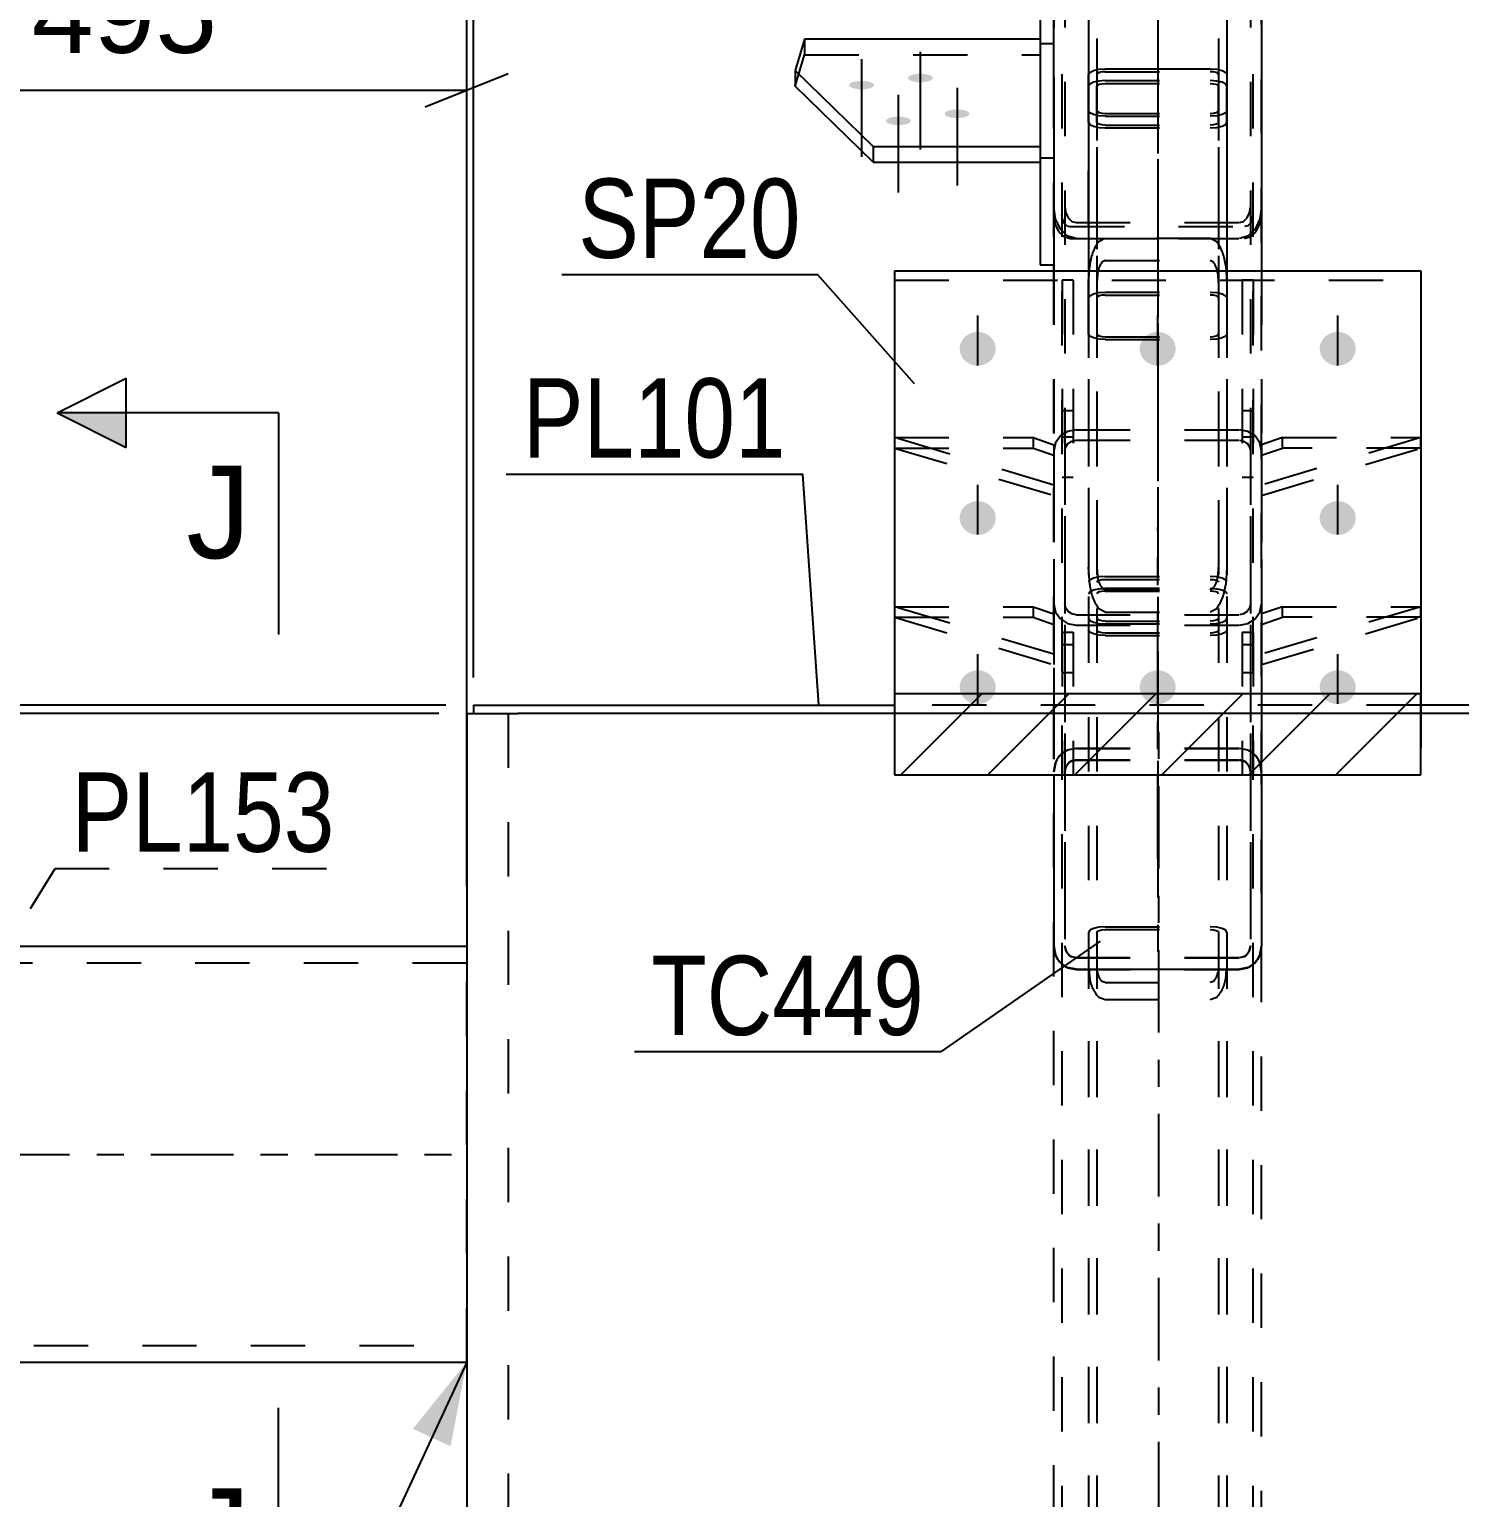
# Model space of a CAD drawing. Header units: millimetres. Extents: x -178 to 663, y -245 to 349.
# Drawn here: x -40.8 to 10.9, y 200.6 to 253.6 of the extents above; entities that cross this region are included whole.
import ezdxf

# ---------------------------------------------------------------- set-up
doc = ezdxf.new("R2010")
doc.units = ezdxf.units.MM
doc.linetypes.add('DXK_LINE_DOT2', pattern=[3.9198, 1.9599, -1.9599])
doc.linetypes.add('DXK_LINE_DOT3', pattern=[5.9187, 2.979, -0.9799, 0.9799, -0.9799])
doc.styles.add('Arial', font='ARIAL.TTF', dxfattribs={"height": 0.2})
doc.styles.add('Arial Narrow', font='ARIALN.TTF', dxfattribs={"height": 0.2})

# ---------------------------------------------------------------- blocks, each defined once
blk = doc.blocks.new('Part-247105013-3396 - 3389')
at = {"color": 2, "linetype": 'Continuous'}
for p, q in [((-25, 220.502), (-83.75, 220.502)), ((-83.75, 205.502), (-25, 205.502))]:
    blk.add_line(p, q, dxfattribs=at)
at = {"color": 7, "linetype": 'DXK_LINE_DOT2'}
for p, q in [((-25, 205.502), (-25, 220.502)), ((-25, 219.902), (-83.75, 219.902)), ((-83.75, 206.102), (-25, 206.102))]:
    blk.add_line(p, q, dxfattribs=at)
at = {"color": 7, "linetype": 'DXK_LINE_DOT3'}
blk.add_line((-83.75, 213.002), (-25, 213.002), dxfattribs=at)
blk = doc.blocks.new('Part-247105013-3465 - 3389')
at = {"color": 7, "linetype": 'DXK_LINE_DOT2'}
for p, q in [((-2.176, 245.959), (-1.978, 246.066)), ((-1.978, 246.066), (1.885, 246.066)), ((-1.978, 246.066), (-1.947, 246.063)), ((1.853, 246.063), (-1.947, 246.063)), ((1.885, 246.066), (1.853, 246.063)), ((1.885, 246.066), (2.083, 245.959)), ((-2.547, 244.462), (-2.501, 245.082)), ((-1.947, 245.272), (-2.061, 245.211)), ((-1.947, 245.272), (1.853, 245.272)), ((1.968, 245.211), (1.853, 245.272)), ((2.408, 245.082), (2.453, 244.462)), ((-2.547, 244.462), (-2.547, 61.377)), ((-2.224, 244.772), (-2.247, 244.462)), ((-2.247, 244.462), (-2.247, 61.377)), ((2.153, 244.462), (2.131, 244.772)), ((2.153, 244.462), (2.153, 61.377)), ((2.453, 244.462), (2.453, 61.377)), ((-2.501, 233.577), (-2.547, 234.197)), ((-2.247, 234.197), (-2.224, 233.887)), ((2.131, 233.887), (2.153, 234.197)), ((2.453, 234.197), (2.408, 233.577)), ((-2.061, 233.448), (-1.947, 233.386)), ((-1.947, 233.386), (1.853, 233.386)), ((1.853, 233.386), (1.968, 233.448)), ((-1.947, 232.576), (-2.176, 232.699)), ((2.083, 232.699), (1.853, 232.576)), ((-1.947, 232.576), (1.853, 232.576))]:
    blk.add_line(p, q, dxfattribs=at)
for centre, radius, start, end in [((-0.712, 244.919), 1.796, 144.5922, 174.7804), ((0.619, 244.919), 1.796, 5.2196, 35.4078), ((-1.329, 244.69), 0.898, 144.5922, 174.7804), ((1.236, 244.69), 0.898, 5.2196, 35.4078), ((-1.329, 233.968), 0.898, 185.2196, 215.4078), ((1.236, 233.968), 0.898, 324.5922, 354.7804), ((-0.712, 233.74), 1.796, 185.2196, 215.4078), ((0.619, 233.74), 1.796, 324.5922, 354.7804)]:
    blk.add_arc(centre, radius, start, end, dxfattribs=at)
blk = doc.blocks.new('Part-247105013-15367 - 3389')
at = {"color": 2, "linetype": 'Continuous'}
for p, q in [((-2.547, 251.984), (-2.501, 252.062)), ((-2.547, 251.984), (-2.547, 244.902)), ((-2.501, 252.062), (-2.371, 252.129)), ((-2.371, 252.129), (-2.176, 252.173)), ((-2.176, 252.173), (-1.947, 252.189)), ((-1.947, 252.189), (1.853, 252.189)), ((1.853, 252.189), (2.083, 252.173)), ((2.083, 252.173), (2.278, 252.129)), ((2.278, 252.129), (2.408, 252.062)), ((2.408, 252.062), (2.453, 251.984)), ((2.453, 251.984), (2.453, 244.902))]:
    blk.add_line(p, q, dxfattribs=at)
at = {"color": 7, "linetype": 'DXK_LINE_DOT2'}
for p, q in [((-2.224, 252.023), (-2.247, 251.984)), ((-2.247, 251.984), (-2.247, 232.356)), ((-2.159, 252.056), (-2.224, 252.023)), ((-2.061, 252.078), (-2.159, 252.056)), ((-1.947, 252.086), (-2.061, 252.078)), ((-1.947, 252.086), (1.853, 252.086)), ((1.968, 252.078), (1.853, 252.086)), ((2.066, 252.056), (1.968, 252.078)), ((2.131, 252.023), (2.066, 252.056)), ((2.153, 251.984), (2.131, 252.023)), ((2.153, 251.984), (2.153, 232.356)), ((-2.501, 250.605), (-2.547, 250.684)), ((-2.371, 250.539), (-2.501, 250.605)), ((-2.176, 250.494), (-2.371, 250.539)), ((-2.247, 250.684), (-2.224, 250.645)), ((-2.224, 250.645), (-2.159, 250.611)), ((-1.947, 250.479), (-2.176, 250.494)), ((-2.159, 250.611), (-2.061, 250.589)), ((-2.061, 250.589), (-1.947, 250.581)), ((-1.947, 250.581), (1.853, 250.581)), ((-1.947, 250.479), (1.853, 250.479)), ((1.853, 250.581), (1.968, 250.589)), ((2.083, 250.494), (1.853, 250.479)), ((1.968, 250.589), (2.066, 250.611)), ((2.066, 250.611), (2.083, 250.62)), ((2.083, 250.62), (2.131, 250.645)), ((2.278, 250.539), (2.083, 250.494)), ((2.131, 250.645), (2.153, 250.684)), ((2.408, 250.605), (2.278, 250.539)), ((2.453, 250.684), (2.408, 250.605)), ((-2.547, 244.902), (-2.547, 232.356)), ((2.453, 244.902), (2.453, 232.356)), ((-2.371, 233.801), (-2.501, 233.734)), ((-2.176, 233.845), (-2.371, 233.801)), ((-1.947, 233.861), (-2.176, 233.845)), ((-2.159, 233.728), (-2.061, 233.751)), ((-2.061, 233.751), (-1.947, 233.758)), ((-1.947, 233.861), (1.853, 233.861)), ((-1.947, 233.758), (1.853, 233.758)), ((2.083, 233.845), (1.853, 233.861)), ((1.853, 233.758), (1.968, 233.751)), ((1.968, 233.751), (2.066, 233.728)), ((2.278, 233.801), (2.083, 233.845)), ((2.408, 233.734), (2.278, 233.801)), ((-2.501, 233.734), (-2.547, 233.656)), ((-2.247, 233.656), (-2.224, 233.695)), ((-2.224, 233.695), (-2.159, 233.728)), ((2.066, 233.728), (2.131, 233.695)), ((2.131, 233.695), (2.153, 233.656)), ((2.453, 233.656), (2.408, 233.734)), ((-2.547, 232.356), (-2.501, 232.278)), ((-2.501, 232.278), (-2.371, 232.211)), ((-2.371, 232.211), (-2.176, 232.167)), ((-2.224, 232.317), (-2.247, 232.356)), ((-2.159, 232.284), (-2.224, 232.317)), ((-2.176, 232.167), (-1.947, 232.151)), ((-2.061, 232.261), (-2.159, 232.284)), ((-1.947, 232.254), (-2.061, 232.261)), ((-1.947, 232.254), (1.853, 232.254)), ((1.968, 232.261), (1.853, 232.254)), ((1.853, 232.151), (2.083, 232.167)), ((2.066, 232.284), (1.968, 232.261)), ((2.131, 232.317), (2.066, 232.284)), ((2.083, 232.167), (2.278, 232.211)), ((2.153, 232.356), (2.131, 232.317)), ((2.278, 232.211), (2.408, 232.278)), ((2.408, 232.278), (2.453, 232.356)), ((-1.947, 232.151), (1.853, 232.151))]:
    blk.add_line(p, q, dxfattribs=at)
blk = doc.blocks.new('Part-247105013-3468 - 3389')
at = {"color": 2, "linetype": 'Continuous'}
for p, q in [((-3.562, 256.442), (-3.303, 256.69)), ((-3.303, 256.69), (-2.997, 256.777)), ((-2.997, 256.777), (-2.547, 256.777)), ((2.903, 256.777), (2.453, 256.777)), ((2.903, 256.777), (3.21, 256.69)), ((3.21, 256.69), (3.469, 256.442)), ((-3.797, 255.635), (-3.736, 256.072)), ((-3.736, 256.072), (-3.562, 256.442)), ((3.469, 256.442), (3.643, 256.072)), ((3.643, 256.072), (3.703, 255.635)), ((3.703, 255.635), (3.703, 244.902)), ((-3.797, 251.871), (-3.797, 244.902))]:
    blk.add_line(p, q, dxfattribs=at)
at = {"color": 7, "linetype": 'DXK_LINE_DOT2'}
for p, q in [((2.453, 256.777), (-2.547, 256.777)), ((-3.279, 256.039), (-3.366, 255.853)), ((-3.15, 256.162), (-3.279, 256.039)), ((-2.997, 256.206), (-3.15, 256.162)), ((-2.997, 256.206), (2.903, 256.206)), ((3.056, 256.162), (2.903, 256.206)), ((3.186, 256.039), (3.056, 256.162)), ((3.273, 255.853), (3.186, 256.039)), ((-3.797, 255.635), (-3.797, 251.871)), ((-3.366, 255.853), (-3.397, 255.635)), ((-3.397, 255.635), (-3.397, 220.525)), ((3.303, 255.635), (3.273, 255.853)), ((3.303, 255.635), (3.303, 220.525)), ((-3.736, 246.771), (-3.797, 247.209)), ((-3.397, 247.209), (-3.366, 246.99)), ((3.273, 246.99), (3.303, 247.209)), ((3.703, 247.209), (3.643, 246.771)), ((-3.562, 246.401), (-3.736, 246.771)), ((-3.366, 246.99), (-3.279, 246.805)), ((-3.279, 246.805), (-3.15, 246.681)), ((-3.15, 246.681), (-2.997, 246.637)), ((-2.997, 246.637), (2.903, 246.637)), ((2.903, 246.637), (3.056, 246.681)), ((3.056, 246.681), (3.186, 246.805)), ((3.186, 246.805), (3.273, 246.99)), ((3.643, 246.771), (3.469, 246.401)), ((-3.303, 246.153), (-3.562, 246.401)), ((-2.997, 246.066), (-3.303, 246.153)), ((-2.997, 246.066), (2.903, 246.066)), ((3.21, 246.153), (2.903, 246.066)), ((3.469, 246.401), (3.21, 246.153)), ((-3.797, 244.902), (-3.797, 220.525)), ((3.703, 244.902), (3.703, 220.525)), ((-2.997, 227.655), (-3.303, 227.59)), ((-2.997, 227.655), (2.903, 227.655)), ((3.21, 227.59), (2.903, 227.655)), ((-3.736, 227.129), (-3.797, 226.803)), ((-3.397, 226.803), (-3.366, 226.966)), ((-3.15, 227.197), (-2.997, 227.229)), ((-2.997, 227.229), (2.903, 227.229)), ((2.903, 227.229), (3.056, 227.197)), ((3.273, 226.966), (3.303, 226.803)), ((3.703, 226.803), (3.643, 227.129)), ((-3.797, 220.525), (-3.736, 220.199)), ((-3.366, 220.362), (-3.397, 220.525)), ((3.303, 220.525), (3.273, 220.362)), ((3.643, 220.199), (3.703, 220.525)), ((-2.997, 220.099), (-3.15, 220.131)), ((-2.997, 220.099), (2.903, 220.099)), ((3.056, 220.131), (2.903, 220.099)), ((-3.303, 219.738), (-2.997, 219.673)), ((-2.997, 219.673), (2.903, 219.673)), ((2.903, 219.673), (3.21, 219.738))]:
    blk.add_line(p, q, dxfattribs=at)
at = {"color": 7, "linetype": 'DXK_LINE_DOT3'}
blk.add_line((-0.047, 254.842), (-0.047, 220.244), dxfattribs=at)
at = {"color": 7, "linetype": 'DXK_LINE_DOT2'}
for centre, radius, start, end in [((-2.962, 226.836), 0.827, 114.3199, 159.2416), ((2.869, 226.836), 0.827, 20.7584, 65.6801), ((-2.979, 226.82), 0.414, 114.3199, 159.2416), ((2.886, 226.82), 0.414, 20.7584, 65.6801), ((-2.962, 220.492), 0.827, 200.7584, 245.6801), ((-2.979, 220.508), 0.414, 200.7584, 245.6801), ((2.886, 220.508), 0.414, 294.3199, 339.2416), ((2.869, 220.492), 0.827, 294.3199, 339.2416)]:
    blk.add_arc(centre, radius, start, end, dxfattribs=at)
blk = doc.blocks.new('Part-247105013-3473 - 3389')
at = {"color": 7, "linetype": 'DXK_LINE_DOT2'}
for p, q in [((-3.303, 239.099), (-3.562, 238.936)), ((-2.997, 239.157), (-3.303, 239.099)), ((-2.997, 239.157), (2.903, 239.157)), ((3.21, 239.099), (2.903, 239.157)), ((3.469, 238.936), (3.21, 239.099)), ((-3.736, 238.693), (-3.797, 238.405)), ((-3.562, 238.936), (-3.736, 238.693)), ((-3.397, 238.405), (-3.366, 238.549)), ((-3.366, 238.549), (-3.279, 238.671)), ((-3.279, 238.671), (-3.15, 238.752)), ((-3.15, 238.752), (-2.997, 238.781)), ((-2.997, 238.781), (2.903, 238.781)), ((2.903, 238.781), (3.056, 238.752)), ((3.056, 238.752), (3.186, 238.671)), ((3.186, 238.671), (3.273, 238.549)), ((3.273, 238.549), (3.303, 238.405)), ((3.643, 238.693), (3.469, 238.936)), ((3.703, 238.405), (3.643, 238.693)), ((-3.797, 238.405), (-3.797, 226.706)), ((-3.397, 238.405), (-3.397, 220.536)), ((3.303, 238.405), (3.303, 220.536)), ((3.703, 238.405), (3.703, 226.706)), ((-3.797, 232.861), (-3.736, 232.573)), ((-3.366, 232.717), (-3.397, 232.861)), ((-3.279, 232.595), (-3.366, 232.717)), ((3.273, 232.717), (3.186, 232.595)), ((3.303, 232.861), (3.273, 232.717)), ((3.643, 232.573), (3.703, 232.861)), ((-3.736, 232.573), (-3.562, 232.329)), ((-3.562, 232.329), (-3.303, 232.166)), ((-3.303, 232.166), (-2.997, 232.109)), ((-3.15, 232.513), (-3.279, 232.595)), ((-2.997, 232.485), (-3.15, 232.513)), ((-2.997, 232.485), (2.903, 232.485)), ((3.056, 232.513), (2.903, 232.485)), ((2.903, 232.109), (3.21, 232.166)), ((3.186, 232.595), (3.056, 232.513)), ((3.21, 232.166), (3.469, 232.329)), ((3.469, 232.329), (3.643, 232.573)), ((-2.997, 232.109), (2.903, 232.109)), ((-3.303, 227.601), (-2.997, 227.666)), ((-2.997, 227.666), (2.903, 227.666)), ((2.903, 227.666), (3.21, 227.601)), ((-3.797, 226.815), (-3.736, 227.141)), ((-3.366, 226.978), (-3.397, 226.815)), ((-2.997, 227.24), (-3.15, 227.208)), ((-2.997, 227.24), (2.903, 227.24)), ((3.056, 227.208), (2.903, 227.24)), ((3.303, 226.815), (3.273, 226.978)), ((3.643, 227.141), (3.703, 226.815)), ((-3.397, 220.536), (-3.366, 220.373)), ((3.273, 220.373), (3.303, 220.536)), ((-3.15, 220.143), (-2.997, 220.11)), ((-2.997, 220.11), (2.903, 220.11)), ((2.903, 220.11), (3.056, 220.143))]:
    blk.add_line(p, q, dxfattribs=at)
at = {"color": 7, "linetype": 'DXK_LINE_DOT3'}
blk.add_line((-0.047, 223.675), (-0.047, 235.633), dxfattribs=at)
at = {"color": 2, "linetype": 'Continuous'}
for p, q in [((-3.797, 226.706), (-3.797, 220.536)), ((3.703, 226.706), (3.703, 220.536)), ((-3.736, 220.21), (-3.797, 220.536)), ((3.703, 220.536), (3.643, 220.21)), ((-2.997, 219.685), (-3.303, 219.75)), ((-2.997, 219.685), (2.903, 219.685)), ((3.21, 219.75), (2.903, 219.685))]:
    blk.add_line(p, q, dxfattribs=at)
at = {"color": 7, "linetype": 'DXK_LINE_DOT2'}
for centre, radius, start, end in [((-2.962, 226.847), 0.827, 114.32, 159.2417), ((2.869, 226.847), 0.827, 20.7583, 65.68), ((-2.979, 226.831), 0.414, 114.32, 159.2417), ((2.886, 226.831), 0.414, 20.7583, 65.68), ((-2.979, 220.52), 0.414, 200.7583, 245.68), ((2.886, 220.52), 0.414, 294.32, 339.2417)]:
    blk.add_arc(centre, radius, start, end, dxfattribs=at)
at = {"color": 2, "linetype": 'Continuous'}
for centre, start, end in [((-2.962, 220.504), 200.7583, 245.68), ((2.869, 220.504), 294.32, 339.2417)]:
    blk.add_arc(centre, 0.827, start, end, dxfattribs=at)
blk = doc.blocks.new('Part-247105013-3585 - 3389')
at = {"color": 7, "linetype": 'DXK_LINE_DOT2'}
for p, q in [((-3.811, 255.92), (-3.811, 245.111)), ((-3.511, 255.92), (-3.511, 82.939)), ((3.389, 255.92), (3.389, 82.939)), ((3.689, 255.736), (3.689, 82.939)), ((-3.811, 246.923), (-3.765, 246.595)), ((-3.765, 246.595), (-3.635, 246.317)), ((-3.488, 246.759), (-3.511, 246.923)), ((-3.423, 246.62), (-3.488, 246.759)), ((-3.326, 246.527), (-3.423, 246.62)), ((-3.326, 246.527), (-3.279, 246.514)), ((-3.279, 246.514), (-3.211, 246.495)), ((-3.211, 246.495), (3.089, 246.495)), ((3.204, 246.527), (3.089, 246.495)), ((3.301, 246.62), (3.204, 246.527)), ((3.366, 246.759), (3.301, 246.62)), ((3.389, 246.923), (3.366, 246.759)), ((3.514, 246.317), (3.644, 246.595)), ((3.644, 246.595), (3.689, 246.923)), ((-3.635, 246.317), (-3.44, 246.131)), ((-3.44, 246.131), (-3.211, 246.066)), ((-3.211, 246.066), (3.089, 246.066)), ((3.089, 246.066), (3.319, 246.131)), ((3.319, 246.131), (3.514, 246.317)), ((-3.811, 244.902), (-3.811, 82.939))]:
    blk.add_line(p, q, dxfattribs=at)
at = {"color": 2, "linetype": 'Continuous'}
blk.add_line((-3.811, 245.111), (-3.811, 244.902), dxfattribs=at)
blk = doc.blocks.new('Part-247105013-3651 - 3389')
at = {"color": 7, "linetype": 'DXK_LINE_DOT2'}
for p, q in [((-3.496, 231.852), (-3.496, 226.706)), ((-3.496, 231.852), (-3.096, 231.852)), ((-3.096, 231.852), (-3.096, 226.706)), ((-3.496, 231.404), (-3.096, 231.404)), ((-3.496, 230.399), (-3.096, 230.399))]:
    blk.add_line(p, q, dxfattribs=at)
at = {"color": 2, "linetype": 'Continuous'}
blk.add_line((-3.496, 226.706), (-3.096, 226.706), dxfattribs=at)
blk = doc.blocks.new('Part-247105013-3539 - 3389')
at = {"color": 2, "linetype": 'Continuous'}
for p, q in [((-24.75, 229.216), (-9.547, 229.216)), ((-24.75, 229.216), (-24.75, 228.916)), ((24.75, 229.216), (9.453, 229.216)), ((24.75, 229.216), (24.75, 228.916)), ((-24.75, 228.916), (-23.18, 228.916)), ((24.75, 228.916), (23.18, 228.916))]:
    blk.add_line(p, q, dxfattribs=at)
at = {"color": 7, "linetype": 'DXK_LINE_DOT2'}
for p, q in [((9.453, 229.216), (-9.547, 229.216)), ((23.18, 228.916), (-23.18, 228.916))]:
    blk.add_line(p, q, dxfattribs=at)
blk = doc.blocks.new('Part-247105013-3544 - 3389')
at = {"linetype": 'Continuous'}
h = blk.add_hatch(dxfattribs=at)
h.set_pattern_fill('', scale=0.7, style=0, pattern_type=0)
h.set_pattern_definition([(45, (-9.5466, 229.6296), (-1.57154, 1.57154), [])])
h.paths.add_polyline_path([(9.453, 229.63), (-9.547, 229.63), (-9.547, 226.706), (9.453, 226.706)])
at = {"color": 2, "linetype": 'Continuous'}
for p, q in [((-9.547, 244.902), (9.453, 244.902)), ((-9.547, 244.902), (-9.547, 229.63)), ((9.453, 244.902), (9.453, 229.63)), ((9.453, 229.63), (-9.547, 229.63)), ((-9.547, 229.63), (-9.547, 226.706)), ((9.453, 226.706), (9.453, 229.63)), ((-9.547, 226.706), (9.453, 226.706))]:
    blk.add_line(p, q, dxfattribs=at)
at = {"color": 7, "linetype": 'DXK_LINE_DOT2'}
for p, q in [((-9.547, 244.56), (9.453, 244.56)), ((-9.547, 229.63), (-9.547, 226.706)), ((9.453, 229.63), (9.453, 226.706))]:
    blk.add_line(p, q, dxfattribs=at)
blk = doc.blocks.new('Part-247105013-3546 - 3389')
at = {"color": 7, "linetype": 'DXK_LINE_DOT2'}
for p, q in [((-2.501, 221.094), (-2.547, 221.014)), ((-2.371, 221.161), (-2.501, 221.094)), ((-2.176, 221.206), (-2.371, 221.161)), ((-2.247, 221.014), (-2.224, 221.054)), ((-2.224, 221.054), (-2.159, 221.088)), ((-1.947, 221.222), (-2.176, 221.206)), ((-2.159, 221.088), (-2.061, 221.11)), ((-2.061, 221.11), (-1.947, 221.118)), ((-1.947, 221.222), (1.853, 221.222)), ((-1.947, 221.118), (1.853, 221.118)), ((2.083, 221.206), (1.853, 221.222)), ((1.853, 221.118), (1.968, 221.11)), ((1.968, 221.11), (2.066, 221.088)), ((2.066, 221.088), (2.131, 221.054)), ((2.278, 221.161), (2.083, 221.206)), ((2.131, 221.054), (2.153, 221.014)), ((2.408, 221.094), (2.278, 221.161)), ((2.453, 221.014), (2.408, 221.094)), ((-2.547, 221.014), (-2.547, 155.168)), ((-2.247, 221.014), (-2.247, 155.168)), ((2.153, 221.014), (2.153, 155.168)), ((2.453, 221.014), (2.453, 155.168)), ((-2.547, 219.697), (-2.533, 219.673)), ((-2.533, 219.673), (-2.233, 219.673)), ((-2.533, 219.673), (-2.501, 219.345)), ((-2.233, 219.673), (-2.247, 219.697)), ((-2.224, 219.58), (-2.233, 219.673)), ((2.14, 219.673), (2.131, 219.58)), ((2.153, 219.697), (2.14, 219.673)), ((2.14, 219.673), (2.44, 219.673)), ((2.408, 219.345), (2.44, 219.673)), ((2.44, 219.673), (2.453, 219.697)), ((-1.947, 219.201), (-2.061, 219.248)), ((-1.947, 219.201), (1.853, 219.201)), ((1.968, 219.248), (1.853, 219.201)), ((-2.176, 218.682), (-1.947, 218.588)), ((-1.947, 218.588), (1.853, 218.588)), ((1.853, 218.588), (2.083, 218.682))]:
    blk.add_line(p, q, dxfattribs=at)
for centre, radius, start, end in [((-1.636, 219.662), 0.594, 187.9666, 224.1946), ((1.542, 219.662), 0.594, 315.8054, 352.0334), ((-1.325, 219.51), 1.188, 187.9666, 224.1946), ((1.231, 219.51), 1.188, 315.8054, 352.0334)]:
    blk.add_arc(centre, radius, start, end, dxfattribs=at)
blk = doc.blocks.new('Part-247105013-3653 - 3389')
at = {"color": 7, "linetype": 'DXK_LINE_DOT2'}
for p, q in [((-3.496, 244.56), (-3.496, 237.447)), ((-3.096, 244.56), (-3.496, 244.56)), ((-3.096, 244.56), (-3.096, 237.447)), ((-3.496, 239.861), (-3.096, 239.861)), ((-3.496, 238.9), (-3.096, 238.9)), ((-3.496, 237.447), (-3.096, 237.447))]:
    blk.add_line(p, q, dxfattribs=at)
blk = doc.blocks.new('Part-247105013-3576 - 3389')
at = {"color": 7, "linetype": 'DXK_LINE_DOT2'}
for p, q in [((4.454, 238.875), (3.704, 238.618)), ((9.454, 238.875), (3.704, 237.165)), ((3.704, 238.618), (3.704, 236.789)), ((4.454, 238.499), (4.454, 238.875)), ((4.454, 238.875), (9.454, 238.875)), ((9.454, 238.499), (9.454, 238.875)), ((3.704, 238.242), (4.454, 238.499)), ((3.704, 236.789), (9.454, 238.499)), ((9.454, 238.499), (4.454, 238.499))]:
    blk.add_line(p, q, dxfattribs=at)
blk = doc.blocks.new('Part-247105013-3577 - 3389')
at = {"color": 7, "linetype": 'DXK_LINE_DOT2'}
for p, q in [((4.454, 232.767), (3.704, 232.51)), ((9.454, 232.767), (3.704, 231.057)), ((4.454, 232.391), (4.454, 232.767)), ((4.454, 232.767), (9.454, 232.767)), ((9.454, 232.391), (9.454, 232.767)), ((3.704, 232.51), (3.704, 230.681)), ((3.704, 232.134), (4.454, 232.391)), ((3.704, 230.681), (9.454, 232.391)), ((9.454, 232.391), (4.454, 232.391))]:
    blk.add_line(p, q, dxfattribs=at)
blk = doc.blocks.new('Part-247105013-3578 - 3389')
at = {"color": 7, "linetype": 'DXK_LINE_DOT2'}
for p, q in [((-3.796, 237.165), (-9.546, 238.875)), ((-9.546, 238.875), (-4.546, 238.875)), ((-9.546, 238.875), (-9.546, 238.499)), ((-4.546, 238.875), (-3.796, 238.618)), ((-4.546, 238.875), (-4.546, 238.499)), ((-3.796, 238.618), (-3.796, 236.789)), ((-9.546, 238.499), (-3.796, 236.789)), ((-9.546, 238.499), (-4.546, 238.499)), ((-4.546, 238.499), (-3.796, 238.242))]:
    blk.add_line(p, q, dxfattribs=at)
blk = doc.blocks.new('Part-247105013-3579 - 3389')
at = {"color": 7, "linetype": 'DXK_LINE_DOT2'}
for p, q in [((-3.796, 231.057), (-9.546, 232.767)), ((-9.546, 232.767), (-4.546, 232.767)), ((-9.546, 232.767), (-9.546, 232.391)), ((-4.546, 232.767), (-3.796, 232.51)), ((-4.546, 232.767), (-4.546, 232.391)), ((-9.546, 232.391), (-3.796, 230.681)), ((-9.546, 232.391), (-4.546, 232.391)), ((-4.546, 232.391), (-3.796, 232.134)), ((-3.796, 232.51), (-3.796, 230.681))]:
    blk.add_line(p, q, dxfattribs=at)
blk = doc.blocks.new('Part-247105013-3583 - 3389')
at = {"color": 7, "linetype": 'DXK_LINE_DOT2'}
for p, q in [((3.003, 244.56), (3.003, 237.447)), ((3.403, 244.56), (3.003, 244.56)), ((3.403, 244.56), (3.403, 237.447)), ((3.003, 239.861), (3.403, 239.861)), ((3.003, 238.9), (3.403, 238.9)), ((3.003, 237.447), (3.403, 237.447))]:
    blk.add_line(p, q, dxfattribs=at)
blk = doc.blocks.new('Part-247105013-3590 - 3389')
at = {"color": 2, "linetype": 'Continuous'}
for p, q in [((-25, 228.916), (-25, 28.002)), ((-25, 228.916), (-24.75, 228.916)), ((-23.18, 228.916), (-23.148, 228.916)), ((-9.547, 228.916), (-23.148, 228.916)), ((23.18, 228.916), (9.453, 228.916))]:
    blk.add_line(p, q, dxfattribs=at)
at = {"color": 7, "linetype": 'DXK_LINE_DOT2'}
for p, q in [((-24.75, 228.916), (-23.148, 228.916)), ((-23.5, 228.916), (-23.5, 28.002)), ((9.453, 228.916), (-9.547, 228.916))]:
    blk.add_line(p, q, dxfattribs=at)
at = {"color": 7, "linetype": 'DXK_LINE_DOT3'}
blk.add_line((0, 28.002), (0, 228.916), dxfattribs=at)
blk = doc.blocks.new('Part-247105013-15362 - 3389')
at = {"color": 7, "linetype": 'DXK_LINE_DOT3'}
blk.add_line((-0.047, 269.872), (-0.047, 233.872), dxfattribs=at)
at = {"color": 7, "linetype": 'DXK_LINE_DOT2'}
for p, q in [((-2.176, 261.311), (-2.371, 261.266)), ((-1.947, 261.326), (-2.176, 261.311)), ((-1.947, 261.326), (1.853, 261.326)), ((2.083, 261.311), (1.853, 261.326)), ((2.278, 261.266), (2.083, 261.311)), ((-2.501, 261.2), (-2.547, 261.122)), ((-2.547, 261.122), (-2.547, 257.82)), ((-2.547, 261.122), (-2.547, 257.82)), ((-2.371, 261.266), (-2.501, 261.2)), ((-2.247, 261.122), (-2.224, 261.161)), ((-2.247, 259.824), (-2.247, 261.122)), ((-2.247, 261.122), (-2.247, 242.623)), ((-2.224, 261.161), (-2.159, 261.194)), ((-2.159, 261.194), (-2.061, 261.216)), ((-2.061, 261.216), (-1.947, 261.224)), ((-1.947, 261.224), (1.853, 261.224)), ((1.853, 261.224), (1.968, 261.216)), ((1.968, 261.216), (2.066, 261.194)), ((2.066, 261.194), (2.131, 261.161)), ((2.131, 261.161), (2.153, 261.122)), ((2.153, 259.824), (2.153, 261.122)), ((2.153, 261.122), (2.153, 242.623)), ((2.408, 261.2), (2.278, 261.266)), ((2.453, 261.122), (2.408, 261.2)), ((2.453, 261.122), (2.453, 257.82)), ((2.453, 261.122), (2.453, 257.82)), ((-2.547, 259.824), (-2.501, 259.746)), ((-2.501, 259.746), (-2.371, 259.68)), ((-2.224, 259.785), (-2.247, 259.824)), ((-2.159, 259.752), (-2.224, 259.785)), ((-2.061, 259.73), (-2.159, 259.752)), ((-1.947, 259.722), (-2.061, 259.73)), ((-1.947, 259.722), (1.853, 259.722)), ((1.968, 259.73), (1.853, 259.722)), ((2.066, 259.752), (1.968, 259.73)), ((2.131, 259.785), (2.066, 259.752)), ((2.153, 259.824), (2.131, 259.785)), ((2.278, 259.68), (2.408, 259.746)), ((2.408, 259.746), (2.453, 259.824)), ((-2.371, 259.68), (-2.176, 259.635)), ((-2.176, 259.635), (-1.947, 259.62)), ((-1.947, 259.62), (1.853, 259.62)), ((1.853, 259.62), (2.083, 259.635)), ((2.083, 259.635), (2.278, 259.68)), ((-2.547, 242.623), (-2.547, 251.984)), ((2.453, 251.984), (2.453, 242.623)), ((-2.547, 243.92), (-2.501, 243.998)), ((-2.501, 243.998), (-2.371, 244.065)), ((-2.371, 244.065), (-2.176, 244.109)), ((-2.224, 243.959), (-2.247, 243.92)), ((-2.159, 243.992), (-2.224, 243.959)), ((-2.176, 244.109), (-1.947, 244.125)), ((-2.061, 244.015), (-2.159, 243.992)), ((-1.947, 244.022), (-2.061, 244.015)), ((-1.947, 244.125), (1.853, 244.125)), ((-1.947, 244.022), (1.853, 244.022)), ((1.853, 244.125), (2.083, 244.109)), ((1.968, 244.015), (1.853, 244.022)), ((2.066, 243.992), (1.968, 244.015)), ((2.131, 243.959), (2.066, 243.992)), ((2.083, 244.109), (2.278, 244.065)), ((2.153, 243.92), (2.131, 243.959)), ((2.278, 244.065), (2.408, 243.998)), ((2.408, 243.998), (2.453, 243.92)), ((-2.501, 242.544), (-2.547, 242.623)), ((-2.371, 242.478), (-2.501, 242.544)), ((-2.176, 242.434), (-2.371, 242.478)), ((-2.247, 242.623), (-2.224, 242.584)), ((-2.224, 242.584), (-2.159, 242.55)), ((-1.947, 242.418), (-2.176, 242.434)), ((-2.159, 242.55), (-2.061, 242.528)), ((-2.061, 242.528), (-1.947, 242.52)), ((-1.947, 242.52), (1.853, 242.52)), ((-1.947, 242.418), (1.853, 242.418)), ((1.853, 242.52), (1.968, 242.528)), ((2.083, 242.434), (1.853, 242.418)), ((1.968, 242.528), (2.066, 242.55)), ((2.066, 242.55), (2.131, 242.584)), ((2.278, 242.478), (2.083, 242.434)), ((2.131, 242.584), (2.153, 242.623)), ((2.408, 242.544), (2.278, 242.478)), ((2.453, 242.623), (2.408, 242.544))]:
    blk.add_line(p, q, dxfattribs=at)
at = {"color": 2, "linetype": 'Continuous'}
for p, q in [((-2.547, 257.82), (-2.547, 251.984)), ((2.453, 257.82), (2.453, 251.984))]:
    blk.add_line(p, q, dxfattribs=at)
blk = doc.blocks.new('Bolt-247105013-3616 - 3389')
at = {"linetype": 'Continuous'}
for points in [[(-6.547, 241.472), (-6.682, 241.485), (-6.811, 241.525), (-6.929, 241.589), (-7.03, 241.674), (-7.11, 241.777), (-7.165, 241.894), (-7.193, 242.019), (-7.193, 242.147), (-7.165, 242.272), (-7.11, 242.388), (-7.03, 242.491), (-6.929, 242.577), (-6.811, 242.641), (-6.682, 242.68), (-6.547, 242.694), (-6.411, 242.68), (-6.282, 242.641), (-6.165, 242.577), (-6.064, 242.491), (-5.984, 242.388), (-5.928, 242.272), (-5.9, 242.147), (-5.9, 242.019), (-5.928, 241.894), (-5.984, 241.777), (-6.064, 241.674), (-6.165, 241.589), (-6.282, 241.525), (-6.411, 241.485)], [(-0.047, 241.472), (-0.182, 241.485), (-0.311, 241.525), (-0.429, 241.589), (-0.53, 241.674), (-0.61, 241.777), (-0.665, 241.894), (-0.693, 242.019), (-0.693, 242.147), (-0.665, 242.272), (-0.61, 242.388), (-0.53, 242.491), (-0.429, 242.577), (-0.311, 242.641), (-0.182, 242.68), (-0.047, 242.694), (0.089, 242.68), (0.218, 242.641), (0.335, 242.577), (0.436, 242.491), (0.516, 242.388), (0.572, 242.272), (0.6, 242.147), (0.6, 242.019), (0.572, 241.894), (0.516, 241.777), (0.436, 241.674), (0.335, 241.589), (0.218, 241.525), (0.089, 241.485)], [(6.453, 241.472), (6.318, 241.485), (6.189, 241.525), (6.071, 241.589), (5.97, 241.674), (5.89, 241.777), (5.835, 241.894), (5.807, 242.019), (5.807, 242.147), (5.835, 242.272), (5.89, 242.388), (5.97, 242.491), (6.071, 242.577), (6.189, 242.641), (6.318, 242.68), (6.453, 242.694), (6.589, 242.68), (6.718, 242.641), (6.835, 242.577), (6.936, 242.491), (7.016, 242.388), (7.072, 242.272), (7.1, 242.147), (7.1, 242.019), (7.072, 241.894), (7.016, 241.777), (6.936, 241.674), (6.835, 241.589), (6.718, 241.525), (6.589, 241.485)], [(-6.547, 235.364), (-6.682, 235.377), (-6.811, 235.417), (-6.929, 235.481), (-7.03, 235.566), (-7.11, 235.669), (-7.165, 235.786), (-7.193, 235.911), (-7.193, 236.039), (-7.165, 236.164), (-7.11, 236.28), (-7.03, 236.383), (-6.929, 236.469), (-6.811, 236.533), (-6.682, 236.572), (-6.547, 236.586), (-6.411, 236.572), (-6.282, 236.533), (-6.165, 236.469), (-6.064, 236.383), (-5.984, 236.28), (-5.928, 236.164), (-5.9, 236.039), (-5.9, 235.911), (-5.928, 235.786), (-5.984, 235.669), (-6.064, 235.566), (-6.165, 235.481), (-6.282, 235.417), (-6.411, 235.377)], [(6.453, 235.364), (6.318, 235.377), (6.189, 235.417), (6.071, 235.481), (5.97, 235.566), (5.89, 235.669), (5.835, 235.786), (5.807, 235.911), (5.807, 236.039), (5.835, 236.164), (5.89, 236.28), (5.97, 236.383), (6.071, 236.469), (6.189, 236.533), (6.318, 236.572), (6.453, 236.586), (6.589, 236.572), (6.718, 236.533), (6.835, 236.469), (6.936, 236.383), (7.016, 236.28), (7.072, 236.164), (7.1, 236.039), (7.1, 235.911), (7.072, 235.786), (7.016, 235.669), (6.936, 235.566), (6.835, 235.481), (6.718, 235.417), (6.589, 235.377)], [(-6.547, 229.256), (-6.682, 229.269), (-6.811, 229.309), (-6.929, 229.373), (-7.03, 229.458), (-7.11, 229.561), (-7.165, 229.678), (-7.193, 229.803), (-7.193, 229.931), (-7.165, 230.056), (-7.11, 230.172), (-7.03, 230.275), (-6.929, 230.361), (-6.811, 230.425), (-6.682, 230.464), (-6.547, 230.478), (-6.411, 230.464), (-6.282, 230.425), (-6.165, 230.361), (-6.064, 230.275), (-5.984, 230.172), (-5.928, 230.056), (-5.9, 229.931), (-5.9, 229.803), (-5.928, 229.678), (-5.984, 229.561), (-6.064, 229.458), (-6.165, 229.373), (-6.282, 229.309), (-6.411, 229.269)], [(-0.047, 229.256), (-0.182, 229.269), (-0.311, 229.309), (-0.429, 229.373), (-0.53, 229.458), (-0.61, 229.561), (-0.665, 229.678), (-0.693, 229.803), (-0.693, 229.931), (-0.665, 230.056), (-0.61, 230.172), (-0.53, 230.275), (-0.429, 230.361), (-0.311, 230.425), (-0.182, 230.464), (-0.047, 230.478), (0.089, 230.464), (0.218, 230.425), (0.335, 230.361), (0.436, 230.275), (0.516, 230.172), (0.572, 230.056), (0.6, 229.931), (0.6, 229.803), (0.572, 229.678), (0.516, 229.561), (0.436, 229.458), (0.335, 229.373), (0.218, 229.309), (0.089, 229.269)], [(6.453, 229.256), (6.318, 229.269), (6.189, 229.309), (6.071, 229.373), (5.97, 229.458), (5.89, 229.561), (5.835, 229.678), (5.807, 229.803), (5.807, 229.931), (5.835, 230.056), (5.89, 230.172), (5.97, 230.275), (6.071, 230.361), (6.189, 230.425), (6.318, 230.464), (6.453, 230.478), (6.589, 230.464), (6.718, 230.425), (6.835, 230.361), (6.936, 230.275), (7.016, 230.172), (7.072, 230.056), (7.1, 229.931), (7.1, 229.803), (7.072, 229.678), (7.016, 229.561), (6.936, 229.458), (6.835, 229.373), (6.718, 229.309), (6.589, 229.269)]]:
    blk.add_hatch(color=1, dxfattribs=at).paths.add_polyline_path(points)
at = {"color": 1, "linetype": 'Continuous'}
for p, q in [((-6.547, 241.484), (-6.547, 243.28)), ((-0.047, 241.484), (-0.047, 243.28)), ((6.453, 241.484), (6.453, 243.28)), ((-6.547, 235.376), (-6.547, 237.172)), ((6.453, 235.376), (6.453, 237.172)), ((-6.547, 229.268), (-6.547, 231.064)), ((-0.047, 229.268), (-0.047, 231.064)), ((6.453, 229.268), (6.453, 231.064))]:
    blk.add_line(p, q, dxfattribs=at)
blk = doc.blocks.new('Part-247105013-15366 - 3389')
at = {"color": 7, "linetype": 'DXK_LINE_DOT2'}
for p, q in [((-2.501, 251.636), (-2.547, 251.558)), ((-2.547, 250.26), (-2.547, 251.558)), ((-2.547, 251.558), (-2.547, 231.935)), ((-2.371, 251.703), (-2.501, 251.636)), ((-2.176, 251.747), (-2.371, 251.703)), ((-2.247, 251.558), (-2.224, 251.597)), ((-2.247, 250.26), (-2.247, 251.558)), ((-2.247, 251.558), (-2.247, 231.935)), ((-2.224, 251.597), (-2.159, 251.63)), ((-1.947, 251.763), (-2.176, 251.747)), ((-2.159, 251.63), (-2.061, 251.652)), ((-2.061, 251.652), (-1.947, 251.66)), ((-1.947, 251.763), (1.853, 251.763)), ((-1.947, 251.66), (1.853, 251.66)), ((2.083, 251.747), (1.853, 251.763)), ((1.853, 251.66), (1.968, 251.652)), ((1.968, 251.652), (2.066, 251.63)), ((2.066, 251.63), (2.083, 251.621)), ((2.278, 251.703), (2.083, 251.747)), ((2.083, 251.621), (2.131, 251.597)), ((2.131, 251.597), (2.153, 251.558)), ((2.153, 250.26), (2.153, 251.558)), ((2.153, 251.558), (2.153, 231.935)), ((2.408, 251.636), (2.278, 251.703)), ((2.453, 251.558), (2.408, 251.636)), ((2.453, 250.26), (2.453, 251.558)), ((2.453, 251.558), (2.453, 231.935)), ((-2.547, 250.26), (-2.501, 250.182)), ((-2.501, 250.182), (-2.371, 250.115)), ((-2.224, 250.221), (-2.247, 250.26)), ((-2.159, 250.188), (-2.224, 250.221)), ((-2.061, 250.166), (-2.159, 250.188)), ((2.066, 250.188), (1.968, 250.166)), ((2.131, 250.221), (2.066, 250.188)), ((2.153, 250.26), (2.131, 250.221)), ((2.278, 250.115), (2.408, 250.182)), ((2.408, 250.182), (2.453, 250.26)), ((-2.371, 250.115), (-2.176, 250.071)), ((-2.176, 250.071), (-1.947, 250.055)), ((-1.947, 250.158), (-2.061, 250.166)), ((-1.947, 250.158), (1.853, 250.158)), ((-1.947, 250.055), (1.853, 250.055)), ((1.968, 250.166), (1.853, 250.158)), ((1.853, 250.055), (2.083, 250.071)), ((2.083, 250.071), (2.278, 250.115)), ((-2.547, 233.232), (-2.501, 233.31)), ((-2.501, 233.31), (-2.371, 233.377)), ((-2.371, 233.377), (-2.176, 233.421)), ((-2.224, 233.271), (-2.247, 233.232)), ((-2.159, 233.304), (-2.224, 233.271)), ((-2.176, 233.421), (-1.947, 233.437)), ((-2.061, 233.327), (-2.159, 233.304)), ((-1.947, 233.334), (-2.061, 233.327)), ((-1.947, 233.437), (1.853, 233.437)), ((-1.947, 233.334), (1.853, 233.334)), ((1.853, 233.437), (2.083, 233.421)), ((1.968, 233.327), (1.853, 233.334)), ((2.066, 233.304), (1.968, 233.327)), ((2.131, 233.271), (2.066, 233.304)), ((2.083, 233.421), (2.278, 233.377)), ((2.153, 233.232), (2.131, 233.271)), ((2.278, 233.377), (2.408, 233.31)), ((2.408, 233.31), (2.453, 233.232)), ((-2.501, 231.856), (-2.547, 231.935)), ((-2.371, 231.79), (-2.501, 231.856)), ((-2.176, 231.745), (-2.371, 231.79)), ((-2.247, 231.935), (-2.224, 231.895)), ((-2.224, 231.895), (-2.159, 231.862)), ((-1.947, 231.73), (-2.176, 231.745)), ((-2.159, 231.862), (-2.061, 231.84)), ((-2.061, 231.84), (-1.947, 231.832)), ((-1.947, 231.832), (1.853, 231.832)), ((-1.947, 231.73), (1.853, 231.73)), ((1.853, 231.832), (1.968, 231.84)), ((2.083, 231.745), (1.853, 231.73)), ((1.968, 231.84), (2.066, 231.862)), ((2.066, 231.862), (2.131, 231.895)), ((2.278, 231.79), (2.083, 231.745)), ((2.131, 231.895), (2.153, 231.935)), ((2.408, 231.856), (2.278, 231.79)), ((2.453, 231.935), (2.408, 231.856))]:
    blk.add_line(p, q, dxfattribs=at)
blk = doc.blocks.new('Part-247105013-3647 - 3389')
at = {"color": 2, "linetype": 'Continuous'}
for p, q in [((-3.797, 256.966), (-4.297, 256.966)), ((-4.297, 256.966), (-4.297, 245.111)), ((-3.797, 251.871), (-3.797, 256.966)), ((-4.297, 253.099), (-3.797, 253.099)), ((-4.297, 245.111), (-3.797, 245.111))]:
    blk.add_line(p, q, dxfattribs=at)
at = {"color": 7, "linetype": 'DXK_LINE_DOT2'}
for p, q in [((-3.797, 251.871), (-3.797, 245.111)), ((-4.297, 248.978), (-3.797, 248.978))]:
    blk.add_line(p, q, dxfattribs=at)
blk = doc.blocks.new('Part-247105013-3648 - 3389')
at = {"color": 2, "linetype": 'Continuous'}
for p, q in [((-12.797, 253.254), (-13.14, 252.129)), ((-4.297, 253.254), (-12.797, 253.254)), ((-13.14, 252.129), (-10.319, 249.387)), ((-13.14, 252.129), (-13.14, 251.565)), ((-10.319, 248.823), (-13.14, 251.565)), ((-10.319, 249.387), (-4.297, 249.387)), ((-10.319, 249.387), (-10.319, 248.823)), ((-4.297, 249.387), (-4.297, 248.823)), ((-10.319, 248.823), (-4.297, 248.823))]:
    blk.add_line(p, q, dxfattribs=at)
at = {"color": 7, "linetype": 'DXK_LINE_DOT2'}
for p, q in [((-12.797, 253.254), (-12.797, 252.69)), ((-4.297, 253.254), (-4.297, 249.387)), ((-13.14, 251.565), (-12.797, 252.69)), ((-12.797, 252.69), (-4.297, 252.69))]:
    blk.add_line(p, q, dxfattribs=at)
blk = doc.blocks.new('Bolt-247105013-3650 - 3389')
at = {"linetype": 'Continuous'}
for points in [[(-8.62, 251.704), (-8.714, 251.707), (-8.803, 251.717), (-8.885, 251.733), (-8.955, 251.754), (-9.01, 251.78), (-9.048, 251.81), (-9.068, 251.841), (-9.068, 251.874), (-9.048, 251.905), (-9.01, 251.934), (-8.955, 251.96), (-8.885, 251.982), (-8.803, 251.998), (-8.714, 252.008), (-8.62, 252.011), (-8.527, 252.008), (-8.437, 251.998), (-8.356, 251.982), (-8.286, 251.96), (-8.231, 251.934), (-8.192, 251.905), (-8.173, 251.874), (-8.173, 251.841), (-8.192, 251.81), (-8.231, 251.78), (-8.286, 251.754), (-8.356, 251.733), (-8.437, 251.717), (-8.527, 251.707)], [(-10.743, 251.448), (-10.836, 251.451), (-10.926, 251.461), (-11.007, 251.477), (-11.077, 251.499), (-11.132, 251.525), (-11.171, 251.554), (-11.19, 251.586), (-11.19, 251.618), (-11.171, 251.65), (-11.132, 251.679), (-11.077, 251.705), (-11.007, 251.727), (-10.926, 251.743), (-10.836, 251.753), (-10.743, 251.756), (-10.649, 251.753), (-10.56, 251.743), (-10.478, 251.727), (-10.408, 251.705), (-10.353, 251.679), (-10.315, 251.65), (-10.295, 251.618), (-10.295, 251.586), (-10.315, 251.554), (-10.353, 251.525), (-10.408, 251.499), (-10.478, 251.477), (-10.56, 251.461), (-10.649, 251.451)], [(-7.292, 250.413), (-7.386, 250.416), (-7.476, 250.426), (-7.557, 250.442), (-7.627, 250.464), (-7.682, 250.49), (-7.72, 250.519), (-7.74, 250.551), (-7.74, 250.583), (-7.72, 250.615), (-7.682, 250.644), (-7.627, 250.67), (-7.557, 250.691), (-7.476, 250.708), (-7.386, 250.718), (-7.292, 250.721), (-7.199, 250.718), (-7.109, 250.708), (-7.028, 250.691), (-6.958, 250.67), (-6.903, 250.644), (-6.865, 250.615), (-6.845, 250.583), (-6.845, 250.551), (-6.865, 250.519), (-6.903, 250.49), (-6.958, 250.464), (-7.028, 250.442), (-7.109, 250.426), (-7.199, 250.416)], [(-9.415, 250.158), (-9.508, 250.161), (-9.598, 250.171), (-9.679, 250.187), (-9.749, 250.209), (-9.805, 250.235), (-9.843, 250.264), (-9.862, 250.295), (-9.862, 250.328), (-9.843, 250.359), (-9.805, 250.388), (-9.749, 250.414), (-9.679, 250.436), (-9.598, 250.452), (-9.508, 250.462), (-9.415, 250.465), (-9.321, 250.462), (-9.232, 250.452), (-9.15, 250.436), (-9.081, 250.414), (-9.025, 250.388), (-8.987, 250.359), (-8.967, 250.328), (-8.967, 250.295), (-8.987, 250.264), (-9.025, 250.235), (-9.081, 250.209), (-9.15, 250.187), (-9.232, 250.171), (-9.321, 250.161)]]:
    blk.add_hatch(color=1, dxfattribs=at).paths.add_polyline_path(points)
at = {"color": 1, "linetype": 'Continuous'}
for p, q in [((-10.743, 252.542), (-10.743, 249.018)), ((-8.62, 252.797), (-8.62, 249.273)), ((-9.415, 251.251), (-9.415, 247.727)), ((-7.292, 251.507), (-7.292, 247.983))]:
    blk.add_line(p, q, dxfattribs=at)
blk = doc.blocks.new('Part-247105013-3652 - 3389')
at = {"color": 7, "linetype": 'DXK_LINE_DOT2'}
for p, q in [((3.003, 231.852), (3.003, 226.706)), ((3.003, 231.852), (3.403, 231.852)), ((3.403, 231.852), (3.403, 226.706)), ((3.003, 231.404), (3.403, 231.404)), ((3.003, 230.399), (3.403, 230.399))]:
    blk.add_line(p, q, dxfattribs=at)
at = {"color": 2, "linetype": 'Continuous'}
blk.add_line((3.003, 226.706), (3.403, 226.706), dxfattribs=at)
blk = doc.blocks.new('StraightDimension-247105013-20299 - 3389')
at = {"color": 7, "linetype": 'Continuous'}
for p, q in [((-25, 229.916), (-25, 288.016)), ((-24.75, 230.216), (-24.75, 288.016))]:
    blk.add_line(p, q, dxfattribs=at)
blk = doc.blocks.new('StraightDimension-247105013-20132 - 3389')
at = {"color": 7, "linetype": 'Continuous'}
for p, q in [((-25.75, 229.216), (-140.149, 229.216)), ((-26, 228.916), (-140.149, 228.916))]:
    blk.add_line(p, q, dxfattribs=at)
blk = doc.blocks.new('StraightDimension-247105013-20277 - 3389')
at = {"color": 7, "linetype": 'Continuous'}
blk.add_line((-25, 222.687), (-25, 300.092), dxfattribs=at)
blk = doc.blocks.new('StraightDimension-247105013-20009 - 3389')
at = {"color": 7, "linetype": 'Continuous'}
blk.add_line((-26, 228.916), (-124.387, 228.916), dxfattribs=at)
blk = doc.blocks.new('StraightDimension-247105013-20133 - 3389')
at = {"color": 7, "linetype": 'Continuous'}
blk.add_line((-26, 228.916), (-140.149, 228.916), dxfattribs=at)
blk = doc.blocks.new('StraightDimension-247105013-20278 - 3389')
at = {"color": 7, "linetype": 'Continuous'}
blk.add_line((-25, 222.687), (-25, 300.092), dxfattribs=at)
blk = doc.blocks.new('StraightDimension-247105013-20298 - 3389')
at = {"color": 7, "linetype": 'Continuous'}
blk.add_line((-24.75, 230.216), (-24.75, 288.016), dxfattribs=at)
blk = doc.blocks.new('StraightDimension-247105013-22188 - 3389')
at = {"color": 7, "linetype": 'Continuous'}
for p, q in [((-49.726, 219.737), (-49.726, 254.266)), ((-25, 229.916), (-25, 254.266)), ((-48.226, 252.016), (-51.226, 250.816)), ((-26.5, 250.816), (-23.5, 252.016)), ((-49.726, 251.416), (-25, 251.416))]:
    blk.add_line(p, q, dxfattribs=at)
at = {"color": 0}
blk.add_wipeout([(-33.428, 252.166), (-33.428, 256.366), (-41.299, 256.366), (-41.299, 252.166)], dxfattribs=at)
at = {"color": 3, "style": 'Arial'}
blk.add_text('495', height=2.8652, dxfattribs=at).set_placement((-40.699, 252.766))
blk = doc.blocks.new('Mark-247105013-3524 - 3389')
at = {"color": 30, "linetype": 'DXK_LINE_DOT2'}
for p, q in [((-42.806, 218.541), (-39.865, 223.325)), ((-39.865, 223.325), (-29.161, 223.325))]:
    blk.add_line(p, q, dxfattribs=at)
at = {"color": 0}
blk.add_wipeout([(-29.761, 223.925), (-29.761, 226.925), (-39.265, 226.925), (-39.265, 223.925)], dxfattribs=at)
blk.add_wipeout([(-29.761, 223.925), (-29.761, 226.925), (-39.265, 226.925), (-39.265, 223.925)], dxfattribs=at)
at = {"color": 3, "style": 'Arial Narrow'}
blk.add_text('PL153', height=2.8633, dxfattribs=at).set_placement((-39.265, 223.925))
blk = doc.blocks.new('Mark-247105013-3469 - 3389')
at = {"color": 30, "linetype": 'Continuous'}
for p in [(-2.122, 220.703), (-18.936, 216.71)]:
    blk.add_line(p, (-7.872, 216.71), dxfattribs=at)
at = {"color": 0}
blk.add_wipeout([(-8.472, 217.31), (-8.472, 220.31), (-18.336, 220.31), (-18.336, 217.31)], dxfattribs=at)
blk.add_wipeout([(-8.472, 217.31), (-8.472, 220.31), (-18.336, 220.31), (-18.336, 217.31)], dxfattribs=at)
at = {"color": 3, "style": 'Arial Narrow'}
blk.add_text('TC449', height=2.8633, dxfattribs=at).set_placement((-18.336, 217.31))
blk = doc.blocks.new('Mark-247105013-3535 - 3389')
at = {"color": 30, "linetype": 'Continuous'}
for p in [(-23.571, 237.555), (-12.286, 229.216)]:
    blk.add_line(p, (-12.867, 237.555), dxfattribs=at)
at = {"color": 0}
blk.add_wipeout([(-13.467, 238.155), (-13.467, 241.155), (-22.971, 241.155), (-22.971, 238.155)], dxfattribs=at)
blk.add_wipeout([(-13.467, 238.155), (-13.467, 241.155), (-22.971, 241.155), (-22.971, 238.155)], dxfattribs=at)
at = {"color": 3, "style": 'Arial Narrow'}
blk.add_text('PL101', height=2.8633, dxfattribs=at).set_placement((-22.971, 238.155))
blk = doc.blocks.new('Mark-247105013-3540 - 3389')
at = {"color": 30, "linetype": 'Continuous'}
for p in [(-21.57, 244.763), (-8.829, 240.816)]:
    blk.add_line(p, (-12.331, 244.763), dxfattribs=at)
at = {"color": 0}
blk.add_wipeout([(-12.931, 245.363), (-12.931, 248.363), (-20.97, 248.363), (-20.97, 245.363)], dxfattribs=at)
blk.add_wipeout([(-12.931, 245.363), (-12.931, 248.363), (-20.97, 248.363), (-20.97, 245.363)], dxfattribs=at)
at = {"color": 3, "style": 'Arial Narrow'}
blk.add_text('SP20', height=2.8633, dxfattribs=at).set_placement((-20.97, 245.363))
blk = doc.blocks.new('WeldMark-247105013-3914 - 3389')
at = {"linetype": 'Continuous'}
blk.add_hatch(color=30, dxfattribs=at).paths.add_polyline_path([(-26.943, 203.096), (-25, 205.502), (-25.582, 202.465)])
at = {"color": 30, "linetype": 'Continuous'}
for p in [(-25, 205.502), (-51.078, 179.158)]:
    blk.add_line(p, (-37.222, 179.158), dxfattribs=at)
at = {"color": 3, "linetype": 'Continuous'}
for p, q in [((-51.078, 179.158), (-55.364, 183.444)), ((-51.078, 179.158), (-55.364, 174.873)), ((-44.465, 179.158), (-40.179, 179.158)), ((-40.179, 179.158), (-44.465, 174.873)), ((-44.465, 174.873), (-44.465, 179.158))]:
    blk.add_line(p, q, dxfattribs=at)
for start, end in [(90, 270), (270, 90)]:
    blk.add_arc((-37.222, 179.158), 1.5, start, end, dxfattribs=at)
at = {"color": 0}
blk.add_wipeout([(-45.122, 175.058), (-45.122, 178.458), (-49.178, 178.458), (-49.178, 175.058)], dxfattribs=at)
at = {"color": 3, "style": 'Arial'}
blk.add_text('12', height=2.8652, dxfattribs=at).set_placement((-48.978, 175.258))
at = {"color": 0, "linetype": 'Continuous'}
blk.add_wipeout([(-54.978, 178.508), (-54.978, 181.008), (-61.458, 181.008), (-61.458, 178.508)], dxfattribs=at)
blk.add_wipeout([(-54.978, 178.508), (-54.978, 181.008), (-61.458, 181.008), (-61.458, 178.508)], dxfattribs=at)
at = {"color": 3, "linetype": 'Continuous', "style": 'Arial'}
blk.add_text('TYP', height=2.3877, dxfattribs=at).set_placement((-61.458, 178.508))
blk = doc.blocks.new('SectionMark-247105013-28584 - 3389')
at = {"linetype": 'Continuous'}
for points in [[(-37.292, 239.773), (-37.292, 238.523), (-39.792, 239.773)], [(-37.292, 197.098), (-37.292, 195.848), (-39.792, 195.848)]]:
    blk.add_hatch(color=6, dxfattribs=at).paths.add_polyline_path(points)
at = {"color": 6, "linetype": 'Continuous'}
for p, q in [((-39.792, 239.773), (-37.292, 241.023)), ((-37.292, 238.523), (-37.292, 241.023)), ((-31.792, 239.773), (-39.792, 239.773)), ((-39.792, 239.773), (-37.292, 238.523)), ((-31.792, 239.773), (-31.792, 231.773)), ((-31.792, 195.848), (-31.792, 203.848)), ((-39.792, 195.848), (-37.292, 197.098)), ((-37.292, 197.098), (-37.292, 194.598)), ((-31.792, 195.848), (-39.792, 195.848)), ((-37.292, 194.598), (-39.792, 195.848))]:
    blk.add_line(p, q, dxfattribs=at)
at = {"color": 0, "linetype": 'Continuous'}
for points in [[(-32.792, 234.523), (-32.792, 238.023), (-35.127, 238.023), (-35.127, 234.523)], [(-32.792, 197.598), (-32.792, 201.098), (-35.127, 201.098), (-35.127, 197.598)]]:
    blk.add_wipeout(points, dxfattribs=at)
at = {"color": 3, "linetype": 'Continuous', "style": 'Arial'}
for p in [(-35.127, 234.523), (-35.127, 197.598)]:
    blk.add_text('J', height=3.343, dxfattribs=at).set_placement(p)

msp = doc.modelspace()

# ---------------------------------------------------------------- block references
for name in ['StraightDimension-247105013-20299 - 3389', 'Part-247105013-15362 - 3389', 'Part-247105013-3647 - 3389', 'Part-247105013-3585 - 3389', 'Part-247105013-3468 - 3389', 'Part-247105013-3648 - 3389', 'Bolt-247105013-3650 - 3389', 'Part-247105013-15367 - 3389', 'Part-247105013-15366 - 3389', 'Part-247105013-3465 - 3389', 'Part-247105013-3544 - 3389', 'Part-247105013-3653 - 3389', 'Part-247105013-3583 - 3389', 'Bolt-247105013-3616 - 3389', 'Part-247105013-3473 - 3389', 'Part-247105013-3578 - 3389', 'Part-247105013-3576 - 3389', 'Part-247105013-3579 - 3389', 'Part-247105013-3577 - 3389', 'Part-247105013-3651 - 3389', 'Part-247105013-3652 - 3389', 'Part-247105013-3539 - 3389', 'Part-247105013-3590 - 3389', 'Part-247105013-3546 - 3389', 'Part-247105013-3396 - 3389']:
    msp.add_blockref(name, (0, 0))

# ---------------------------------------------------------------- next in the draw order: block references
for name in ['StraightDimension-247105013-20132 - 3389', 'Mark-247105013-3469 - 3389']:
    msp.add_blockref(name, (0, 0))

# ---------------------------------------------------------------- next in the draw order: block references
msp.add_blockref('StraightDimension-247105013-20277 - 3389', (0, 0))

# ---------------------------------------------------------------- next in the draw order: block references
msp.add_blockref('StraightDimension-247105013-20009 - 3389', (0, 0))

# ---------------------------------------------------------------- next in the draw order: block references
msp.add_blockref('StraightDimension-247105013-20133 - 3389', (0, 0))

# ---------------------------------------------------------------- next in the draw order: block references
for name in ['StraightDimension-247105013-20278 - 3389', 'WeldMark-247105013-3914 - 3389']:
    msp.add_blockref(name, (0, 0))

# ---------------------------------------------------------------- next in the draw order: block references
msp.add_blockref('StraightDimension-247105013-20298 - 3389', (0, 0))

# ---------------------------------------------------------------- next in the draw order: block references
msp.add_blockref('StraightDimension-247105013-22188 - 3389', (0, 0))

# ---------------------------------------------------------------- next in the draw order: block references
for name in ['Mark-247105013-3535 - 3389', 'Mark-247105013-3524 - 3389']:
    msp.add_blockref(name, (0, 0))

# ---------------------------------------------------------------- next in the draw order: block references
for name in ['Mark-247105013-3540 - 3389', 'SectionMark-247105013-28584 - 3389']:
    msp.add_blockref(name, (0, 0))

doc.saveas('drawing.dxf')
